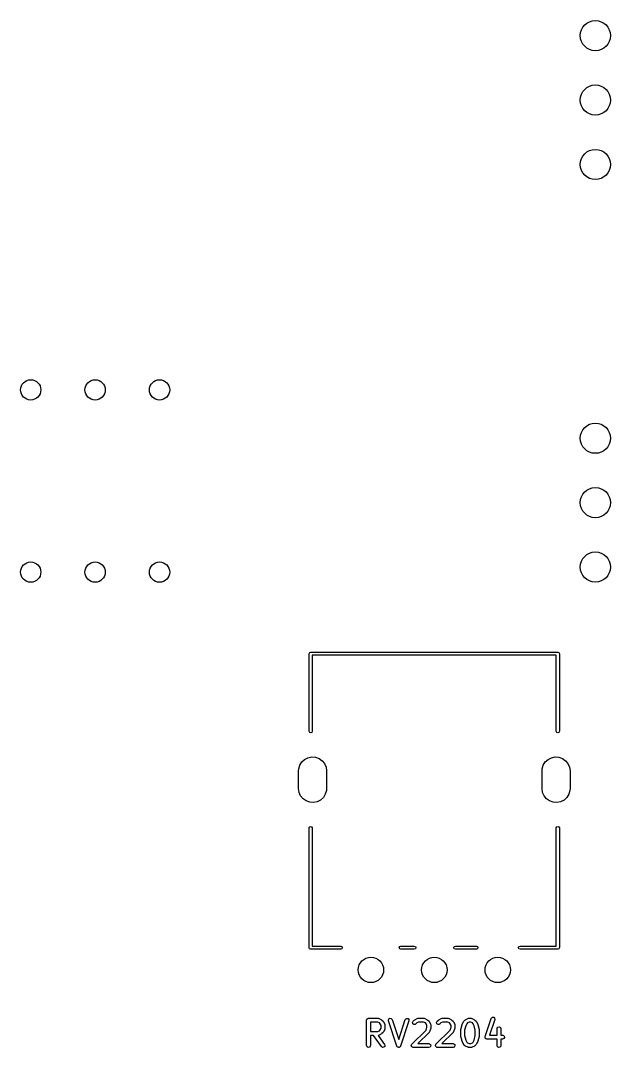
# Model space of a CAD drawing. Extents: x 126 to 289, y -245 to -37.
# Drawn here: x 261.05 to 284.31, y -84.6 to -44.11 of the extents above; entities that cross this region are included whole.
import ezdxf

# ---------------------------------------------------------------- set-up
doc = ezdxf.new("R2010")
doc.units = 0
doc.layers.add('BLACK', color=7, linetype='CONTINUOUS')

msp = doc.modelspace()

# ---------------------------------------------------------------- linework, layer by layer
at = {"layer": 'BLACK', "linetype": 'CONTINUOUS'}
for p, q in [((272.438, -69.074), (272.456, -69.0316)), ((272.438, -72.134), (272.438, -69.074)), ((272.456, -69.0316), (272.498, -69.014)), ((272.498, -69.014), (282.238, -69.014)), ((282.178, -69.134), (272.558, -69.134)), ((272.558, -69.134), (272.558, -72.134)), ((282.178, -72.134), (282.178, -69.134)), ((282.238, -69.014), (282.28, -69.0316)), ((282.28, -69.0316), (282.298, -69.074)), ((282.298, -69.074), (282.298, -72.134)), ((272.456, -72.1764), (272.438, -72.134)), ((272.498, -72.194), (272.456, -72.1764)), ((272.54, -72.1764), (272.498, -72.194)), ((272.558, -72.134), (272.54, -72.1764)), ((282.196, -72.1764), (282.178, -72.134)), ((282.238, -72.194), (282.196, -72.1764)), ((282.28, -72.1764), (282.238, -72.194)), ((282.298, -72.134), (282.28, -72.1764)), ((272.144, -73.3434), (272.254, -73.2424)), ((272.254, -73.2424), (272.387, -73.1746)), ((272.387, -73.1746), (272.533, -73.1451)), ((272.533, -73.1451), (272.682, -73.156)), ((272.682, -73.156), (272.823, -73.2066)), ((272.823, -73.2066), (272.945, -73.2931)), ((281.744, -73.3434), (281.854, -73.2424)), ((281.854, -73.2424), (281.987, -73.1746)), ((281.987, -73.1746), (282.133, -73.1451)), ((282.133, -73.1451), (282.282, -73.156)), ((282.282, -73.156), (282.423, -73.2066)), ((282.423, -73.2066), (282.545, -73.2931)), ((272.018, -73.694), (272.024, -73.6137)), ((272.018, -74.394), (272.018, -73.694)), ((272.024, -73.6137), (272.066, -73.4703)), ((272.066, -73.4703), (272.144, -73.3434)), ((272.945, -73.2931), (273.038, -73.4091)), ((273.038, -73.4091), (273.098, -73.5461)), ((273.098, -73.5461), (273.118, -73.694)), ((273.118, -73.694), (273.118, -74.394)), ((281.618, -73.694), (281.624, -73.6137)), ((281.618, -74.394), (281.618, -73.694)), ((281.624, -73.6137), (281.666, -73.4703)), ((281.666, -73.4703), (281.744, -73.3434)), ((282.545, -73.2931), (282.638, -73.4091)), ((282.638, -73.4091), (282.698, -73.5461)), ((282.698, -73.5461), (282.718, -73.694)), ((282.718, -73.694), (282.718, -74.394)), ((272.038, -74.5419), (272.018, -74.394)), ((273.112, -74.4743), (273.07, -74.6177)), ((273.118, -74.394), (273.112, -74.4743)), ((281.638, -74.5419), (281.618, -74.394)), ((282.712, -74.4743), (282.67, -74.6177)), ((282.718, -74.394), (282.712, -74.4743)), ((272.098, -74.6789), (272.038, -74.5419)), ((272.191, -74.7949), (272.098, -74.6789)), ((272.313, -74.8814), (272.191, -74.7949)), ((272.454, -74.932), (272.313, -74.8814)), ((272.882, -74.8456), (272.749, -74.9134)), ((272.992, -74.7446), (272.882, -74.8456)), ((273.07, -74.6177), (272.992, -74.7446)), ((281.698, -74.6789), (281.638, -74.5419)), ((281.791, -74.7949), (281.698, -74.6789)), ((281.913, -74.8814), (281.791, -74.7949)), ((282.054, -74.932), (281.913, -74.8814)), ((282.482, -74.8456), (282.349, -74.9134)), ((282.592, -74.7446), (282.482, -74.8456)), ((282.67, -74.6177), (282.592, -74.7446)), ((272.603, -74.9429), (272.454, -74.932)), ((272.749, -74.9134), (272.603, -74.9429)), ((282.203, -74.9429), (282.054, -74.932)), ((282.349, -74.9134), (282.203, -74.9429)), ((272.428, -75.944), (272.446, -75.9016)), ((272.428, -80.664), (272.428, -75.944)), ((272.446, -75.9016), (272.488, -75.884)), ((272.488, -75.884), (272.53, -75.9016)), ((272.53, -75.9016), (272.548, -75.944)), ((272.548, -75.944), (272.548, -80.604)), ((282.178, -75.944), (282.196, -75.9016)), ((282.178, -80.604), (282.178, -75.944)), ((282.196, -75.9016), (282.238, -75.884)), ((282.238, -75.884), (282.28, -75.9016)), ((282.28, -75.9016), (282.298, -75.944)), ((282.298, -75.944), (282.298, -80.664)), ((272.446, -80.7064), (272.428, -80.664)), ((272.488, -80.724), (272.446, -80.7064)), ((272.493, -80.7219), (272.488, -80.724)), ((272.498, -80.724), (272.493, -80.7219)), ((273.678, -80.724), (272.498, -80.724)), ((272.548, -80.604), (273.678, -80.604)), ((273.678, -80.604), (273.72, -80.6216)), ((273.72, -80.7064), (273.678, -80.724)), ((273.72, -80.6216), (273.738, -80.664)), ((273.738, -80.664), (273.72, -80.7064)), ((275.988, -80.664), (276.006, -80.6216)), ((276.006, -80.7064), (275.988, -80.664)), ((276.006, -80.6216), (276.048, -80.604)), ((276.048, -80.724), (276.006, -80.7064)), ((276.048, -80.604), (276.578, -80.604)), ((276.578, -80.724), (276.048, -80.724)), ((276.578, -80.604), (276.62, -80.6216)), ((276.62, -80.7064), (276.578, -80.724)), ((276.62, -80.6216), (276.638, -80.664)), ((276.638, -80.664), (276.62, -80.7064)), ((278.138, -80.664), (278.156, -80.6216)), ((278.156, -80.7064), (278.138, -80.664)), ((278.156, -80.6216), (278.198, -80.604)), ((278.198, -80.724), (278.156, -80.7064)), ((278.198, -80.604), (279.028, -80.604)), ((279.028, -80.724), (278.198, -80.724)), ((279.028, -80.604), (279.07, -80.6216)), ((279.07, -80.7064), (279.028, -80.724)), ((279.07, -80.6216), (279.088, -80.664)), ((279.088, -80.664), (279.07, -80.7064)), ((280.688, -80.664), (280.706, -80.6216)), ((280.706, -80.7064), (280.688, -80.664)), ((280.706, -80.6216), (280.748, -80.604)), ((280.748, -80.724), (280.706, -80.7064)), ((280.748, -80.604), (282.178, -80.604)), ((282.238, -80.724), (280.748, -80.724)), ((282.28, -80.7064), (282.238, -80.724)), ((282.298, -80.664), (282.28, -80.7064)), ((279.619, -83.4321), (279.662, -83.4053)), ((279.662, -83.4053), (279.713, -83.4128)), ((279.713, -83.4128), (279.747, -83.4512)), ((274.698, -83.5264), (274.699, -83.5166)), ((274.698, -84.5264), (274.698, -83.5264)), ((274.699, -83.5134), (274.701, -83.5105)), ((274.699, -83.5166), (274.699, -83.5134)), ((274.701, -83.5105), (274.702, -83.5007)), ((274.702, -83.5007), (274.715, -83.4858)), ((274.715, -83.4858), (274.725, -83.4689)), ((274.725, -83.4689), (274.731, -83.4666)), ((274.731, -83.4666), (274.735, -83.4614)), ((274.735, -83.4614), (274.754, -83.458)), ((274.754, -83.458), (274.773, -83.4514)), ((274.773, -83.4514), (275.154, -83.4514)), ((274.848, -83.6014), (274.848, -83.9752)), ((275.136, -83.6014), (274.848, -83.6014)), ((275.205, -83.6356), (275.136, -83.6014)), ((275.154, -83.4514), (275.179, -83.4559)), ((275.179, -83.4559), (275.183, -83.4588)), ((275.183, -83.4588), (275.187, -83.4593)), ((275.187, -83.4593), (275.282, -83.5069)), ((275.235, -83.666), (275.205, -83.6356)), ((275.269, -83.7346), (275.235, -83.666)), ((275.269, -83.842), (275.269, -83.7346)), ((275.282, -83.5069), (275.301, -83.5203)), ((275.301, -83.5203), (275.302, -83.521)), ((275.302, -83.521), (275.35, -83.5686)), ((275.35, -83.5686), (275.362, -83.587)), ((275.362, -83.587), (275.364, -83.5881)), ((275.364, -83.5881), (275.411, -83.6833)), ((275.411, -83.6833), (275.419, -83.7083)), ((275.419, -83.7083), (275.418, -83.7126)), ((275.418, -83.7126), (275.419, -83.7169)), ((275.419, -83.7169), (275.419, -83.8597)), ((275.555, -83.5243), (275.574, -83.4766)), ((275.559, -83.5501), (275.555, -83.5243)), ((275.892, -84.5501), (275.559, -83.5501)), ((275.574, -83.4766), (275.619, -83.4522)), ((275.619, -83.4522), (275.669, -83.4625)), ((275.669, -83.4625), (275.701, -83.5027)), ((275.701, -83.5027), (275.963, -84.2892)), ((275.963, -84.2892), (276.225, -83.5027)), ((276.368, -83.5501), (276.034, -84.5501)), ((276.225, -83.5027), (276.238, -83.4798)), ((276.238, -83.4798), (276.282, -83.4529)), ((276.282, -83.4529), (276.332, -83.4604)), ((276.332, -83.4604), (276.366, -83.4988)), ((276.366, -83.4988), (276.368, -83.5501)), ((276.508, -83.6151), (276.529, -83.5686)), ((276.521, -83.6646), (276.508, -83.6151)), ((276.563, -83.6941), (276.521, -83.6646)), ((276.529, -83.5686), (276.577, -83.521)), ((276.614, -83.6896), (276.563, -83.6941)), ((276.577, -83.521), (276.595, -83.5081)), ((276.595, -83.5081), (276.596, -83.5069)), ((276.596, -83.5069), (276.692, -83.4593)), ((276.635, -83.6747), (276.614, -83.6896)), ((276.674, -83.6356), (276.635, -83.6747)), ((276.743, -83.6014), (276.674, -83.6356)), ((276.692, -83.4593), (276.717, -83.4519)), ((276.717, -83.4519), (276.721, -83.4529)), ((276.721, -83.4529), (276.725, -83.4514)), ((276.725, -83.4514), (276.963, -83.4514)), ((276.946, -83.6014), (276.743, -83.6014)), ((277.014, -83.6356), (276.946, -83.6014)), ((276.963, -83.4514), (276.989, -83.4559)), ((276.989, -83.4559), (276.992, -83.4588)), ((276.992, -83.4588), (276.997, -83.4593)), ((276.997, -83.4593), (277.092, -83.5069)), ((277.044, -83.666), (277.014, -83.6356)), ((277.041, -83.9144), (277.079, -83.7999)), ((277.079, -83.7346), (277.044, -83.666)), ((277.079, -83.7999), (277.079, -83.7346)), ((277.092, -83.5069), (277.11, -83.5203)), ((277.11, -83.5203), (277.112, -83.521)), ((277.112, -83.521), (277.159, -83.5686)), ((277.159, -83.5686), (277.172, -83.587)), ((277.172, -83.587), (277.173, -83.5881)), ((277.173, -83.5881), (277.221, -83.6833)), ((277.221, -83.6833), (277.228, -83.7083)), ((277.229, -83.8121), (277.225, -83.8342)), ((277.228, -83.7083), (277.227, -83.7126)), ((277.227, -83.7126), (277.229, -83.7169)), ((277.229, -83.7169), (277.229, -83.8121)), ((277.46, -83.6151), (277.482, -83.5686)), ((277.473, -83.6646), (277.46, -83.6151)), ((277.515, -83.6941), (277.473, -83.6646)), ((277.482, -83.5686), (277.529, -83.521)), ((277.566, -83.6896), (277.515, -83.6941)), ((277.529, -83.521), (277.548, -83.5081)), ((277.548, -83.5081), (277.549, -83.5069)), ((277.549, -83.5069), (277.644, -83.4593)), ((277.588, -83.6747), (277.566, -83.6896)), ((277.627, -83.6356), (277.588, -83.6747)), ((277.695, -83.6014), (277.627, -83.6356)), ((277.644, -83.4593), (277.669, -83.4519)), ((277.669, -83.4519), (277.673, -83.4529)), ((277.673, -83.4529), (277.678, -83.4514)), ((277.678, -83.4514), (277.916, -83.4514)), ((277.898, -83.6014), (277.695, -83.6014)), ((277.966, -83.6356), (277.898, -83.6014)), ((277.916, -83.4514), (277.941, -83.4559)), ((277.941, -83.4559), (277.945, -83.4588)), ((277.945, -83.4588), (277.949, -83.4593)), ((277.949, -83.4593), (278.044, -83.5069)), ((277.997, -83.666), (277.966, -83.6356)), ((277.993, -83.9144), (278.031, -83.7999)), ((278.031, -83.7346), (277.997, -83.666)), ((278.031, -83.7999), (278.031, -83.7346)), ((278.044, -83.5069), (278.062, -83.5203)), ((278.062, -83.5203), (278.064, -83.521)), ((278.064, -83.521), (278.112, -83.5686)), ((278.112, -83.5686), (278.124, -83.587)), ((278.124, -83.587), (278.126, -83.5881)), ((278.126, -83.5881), (278.173, -83.6833)), ((278.173, -83.6833), (278.181, -83.7083)), ((278.181, -83.8121), (278.177, -83.8342)), ((278.181, -83.7083), (278.18, -83.7126)), ((278.18, -83.7126), (278.181, -83.7169)), ((278.181, -83.7169), (278.181, -83.8121)), ((278.414, -83.8891), (278.462, -83.6987)), ((278.462, -83.6987), (278.467, -83.6868)), ((278.467, -83.6868), (278.468, -83.6833)), ((278.468, -83.6833), (278.515, -83.5881)), ((278.515, -83.5881), (278.529, -83.5701)), ((278.529, -83.5686), (278.577, -83.521)), ((278.529, -83.5701), (278.529, -83.5686)), ((278.605, -83.743), (278.562, -83.9166)), ((278.577, -83.521), (278.595, -83.5081)), ((278.595, -83.5081), (278.596, -83.5069)), ((278.596, -83.5069), (278.692, -83.4593)), ((278.644, -83.666), (278.605, -83.743)), ((278.674, -83.6356), (278.644, -83.666)), ((278.743, -83.6014), (278.674, -83.6356)), ((278.692, -83.4593), (278.717, -83.4519)), ((278.717, -83.4519), (278.721, -83.4529)), ((278.721, -83.4529), (278.725, -83.4514)), ((278.725, -83.4514), (278.82, -83.4514)), ((278.803, -83.6014), (278.743, -83.6014)), ((278.871, -83.6356), (278.803, -83.6014)), ((278.82, -83.4514), (278.846, -83.4559)), ((278.846, -83.4559), (278.849, -83.4588)), ((278.849, -83.4588), (278.854, -83.4593)), ((278.854, -83.4593), (278.949, -83.5069)), ((278.902, -83.666), (278.871, -83.6356)), ((278.94, -83.743), (278.902, -83.666)), ((278.983, -83.9166), (278.94, -83.743)), ((278.949, -83.5069), (278.967, -83.5203)), ((278.967, -83.5203), (278.969, -83.521)), ((278.969, -83.521), (279.016, -83.5686)), ((279.016, -83.5686), (279.029, -83.587)), ((279.029, -83.587), (279.03, -83.5881)), ((279.03, -83.5881), (279.078, -83.6833)), ((279.078, -83.6833), (279.082, -83.6957)), ((279.082, -83.6957), (279.084, -83.6987)), ((279.084, -83.6987), (279.131, -83.8891)), ((279.368, -84.1693), (279.606, -83.455)), ((279.749, -83.5025), (279.543, -84.118)), ((279.606, -83.455), (279.619, -83.4321)), ((279.747, -83.4512), (279.749, -83.5025)), ((279.845, -83.8341), (279.878, -83.7948)), ((279.878, -83.7948), (279.929, -83.7859)), ((279.929, -83.7859), (279.973, -83.8115)), ((279.973, -83.8115), (279.991, -83.8597)), ((274.848, -83.9752), (275.136, -83.9752)), ((274.972, -84.1252), (274.848, -84.1252)), ((274.848, -84.1252), (274.848, -84.5264)), ((275.283, -84.5694), (274.972, -84.1252)), ((275.136, -83.9752), (275.205, -83.9409)), ((275.158, -84.1237), (275.155, -84.1248)), ((275.155, -84.1248), (275.406, -84.4834)), ((275.162, -84.1247), (275.158, -84.1237)), ((275.187, -84.1173), (275.162, -84.1247)), ((275.282, -84.0697), (275.187, -84.1173)), ((275.205, -83.9409), (275.235, -83.9105)), ((275.235, -83.9105), (275.269, -83.842)), ((275.284, -84.0685), (275.282, -84.0697)), ((275.302, -84.0556), (275.284, -84.0685)), ((275.35, -84.008), (275.302, -84.0556)), ((275.364, -83.9885), (275.35, -84.0065)), ((275.35, -84.0065), (275.35, -84.008)), ((275.411, -83.8933), (275.364, -83.9885)), ((275.412, -83.8888), (275.411, -83.8933)), ((275.415, -83.8854), (275.412, -83.8888)), ((275.419, -83.8597), (275.415, -83.8854)), ((276.482, -84.4733), (277.041, -83.9144)), ((277.159, -84.008), (276.716, -84.4514)), ((277.161, -84.0039), (277.159, -84.008)), ((277.165, -84.0016), (277.161, -84.0039)), ((277.177, -83.9787), (277.165, -84.0016)), ((277.225, -83.8358), (277.177, -83.9787)), ((277.225, -83.8342), (277.225, -83.8358)), ((277.434, -84.4733), (277.993, -83.9144)), ((278.112, -84.008), (277.668, -84.4514)), ((278.113, -84.0039), (278.112, -84.008)), ((278.117, -84.0016), (278.113, -84.0039)), ((278.13, -83.9787), (278.117, -84.0016)), ((278.177, -83.8358), (278.13, -83.9787)), ((278.177, -83.8342), (278.177, -83.8358)), ((278.412, -83.9073), (278.415, -83.8926)), ((278.412, -84.1454), (278.412, -83.9073)), ((278.413, -84.1487), (278.412, -84.1454)), ((278.414, -84.1636), (278.413, -84.1487)), ((278.415, -83.8926), (278.414, -83.8891)), ((278.462, -84.3541), (278.414, -84.1636)), ((278.562, -83.9166), (278.562, -84.1362)), ((278.562, -84.1362), (278.605, -84.3097)), ((278.94, -84.3097), (278.983, -84.1362)), ((278.983, -84.1362), (278.983, -83.9166)), ((279.131, -84.1636), (279.084, -84.3541)), ((279.131, -83.8891), (279.132, -83.9041)), ((279.133, -84.1454), (279.131, -84.1602)), ((279.131, -84.1602), (279.131, -84.1636)), ((279.132, -83.9041), (279.133, -83.9073)), ((279.133, -83.9073), (279.133, -84.1454)), ((279.366, -84.18), (279.368, -84.1751)), ((279.369, -84.2002), (279.366, -84.18)), ((279.368, -84.1751), (279.368, -84.1693)), ((279.37, -84.2206), (279.369, -84.2002)), ((279.373, -84.2249), (279.37, -84.2206)), ((279.543, -84.118), (279.841, -84.118)), ((279.841, -83.8597), (279.845, -83.8341)), ((279.841, -84.118), (279.841, -83.8597)), ((279.991, -83.8597), (279.991, -84.118)), ((279.991, -84.118), (280.058, -84.118)), ((280.058, -84.118), (280.084, -84.1226)), ((280.084, -84.1226), (280.123, -84.1555)), ((280.132, -84.2061), (280.107, -84.2505)), ((280.123, -84.1555), (280.132, -84.2061)), ((274.715, -84.5746), (274.698, -84.5264)), ((274.76, -84.6002), (274.715, -84.5746)), ((274.81, -84.5913), (274.76, -84.6002)), ((274.843, -84.552), (274.81, -84.5913)), ((274.848, -84.5264), (274.843, -84.552)), ((275.325, -84.5988), (275.283, -84.5694)), ((275.376, -84.5944), (275.325, -84.5988)), ((275.412, -84.5581), (275.376, -84.5944)), ((275.406, -84.4834), (275.417, -84.507)), ((275.417, -84.507), (275.412, -84.5581)), ((275.893, -84.5518), (275.892, -84.5501)), ((275.893, -84.5539), (275.893, -84.5518)), ((275.909, -84.5717), (275.893, -84.5539)), ((275.924, -84.5903), (275.909, -84.5717)), ((275.926, -84.5907), (275.924, -84.5903)), ((275.928, -84.5923), (275.926, -84.5907)), ((275.951, -84.5958), (275.928, -84.5923)), ((275.974, -84.6006), (275.951, -84.5958)), ((275.976, -84.5995), (275.974, -84.6006)), ((275.978, -84.5999), (275.976, -84.5995)), ((275.998, -84.5874), (275.978, -84.5999)), ((276.019, -84.5761), (275.998, -84.5874)), ((276.02, -84.5741), (276.019, -84.5761)), ((276.022, -84.573), (276.02, -84.5741)), ((276.034, -84.5501), (276.022, -84.573)), ((276.46, -84.5198), (276.461, -84.5167)), ((276.466, -84.5416), (276.46, -84.5198)), ((276.461, -84.5134), (276.472, -84.4938)), ((276.461, -84.5167), (276.461, -84.5134)), ((276.47, -84.5639), (276.466, -84.5416)), ((276.472, -84.5661), (276.47, -84.5639)), ((276.472, -84.4938), (276.482, -84.4733)), ((276.473, -84.5694), (276.472, -84.5661)), ((276.492, -84.5823), (276.473, -84.5694)), ((276.509, -84.5969), (276.492, -84.5823)), ((276.514, -84.5977), (276.509, -84.5969)), ((276.515, -84.5988), (276.514, -84.5977)), ((276.519, -84.5985), (276.515, -84.5988)), ((276.535, -84.6014), (276.519, -84.5985)), ((277.154, -84.6014), (276.535, -84.6014)), ((276.716, -84.4514), (277.154, -84.4514)), ((277.154, -84.4514), (277.179, -84.4559)), ((277.202, -84.5838), (277.154, -84.6014)), ((277.179, -84.4559), (277.219, -84.4889)), ((277.228, -84.5394), (277.202, -84.5838)), ((277.219, -84.4889), (277.228, -84.5394)), ((277.412, -84.5198), (277.414, -84.5167)), ((277.418, -84.5416), (277.412, -84.5198)), ((277.413, -84.5134), (277.424, -84.4938)), ((277.414, -84.5167), (277.413, -84.5134)), ((277.422, -84.5639), (277.418, -84.5416)), ((277.425, -84.5661), (277.422, -84.5639)), ((277.424, -84.4938), (277.434, -84.4733)), ((277.426, -84.5694), (277.425, -84.5661)), ((277.444, -84.5823), (277.426, -84.5694)), ((277.461, -84.5969), (277.444, -84.5823)), ((277.466, -84.5977), (277.461, -84.5969)), ((277.468, -84.5988), (277.466, -84.5977)), ((277.471, -84.5985), (277.468, -84.5988)), ((277.487, -84.6014), (277.471, -84.5985)), ((278.106, -84.6014), (277.487, -84.6014)), ((277.668, -84.4514), (278.106, -84.4514)), ((278.106, -84.4514), (278.132, -84.4559)), ((278.154, -84.5838), (278.106, -84.6014)), ((278.132, -84.4559), (278.171, -84.4889)), ((278.18, -84.5394), (278.154, -84.5838)), ((278.171, -84.4889), (278.18, -84.5394)), ((278.464, -84.357), (278.462, -84.3541)), ((278.468, -84.3694), (278.464, -84.357)), ((278.515, -84.4647), (278.468, -84.3694)), ((278.516, -84.4658), (278.515, -84.4647)), ((278.529, -84.4842), (278.516, -84.4658)), ((278.577, -84.5318), (278.529, -84.4842)), ((278.578, -84.5325), (278.577, -84.5318)), ((278.596, -84.5458), (278.578, -84.5325)), ((278.692, -84.5935), (278.596, -84.5458)), ((278.605, -84.3097), (278.644, -84.3867)), ((278.644, -84.3867), (278.674, -84.4171)), ((278.674, -84.4171), (278.743, -84.4514)), ((278.696, -84.594), (278.692, -84.5935)), ((278.699, -84.5969), (278.696, -84.594)), ((278.725, -84.6014), (278.699, -84.5969)), ((278.82, -84.6014), (278.725, -84.6014)), ((278.743, -84.4514), (278.803, -84.4514)), ((278.803, -84.4514), (278.871, -84.4171)), ((278.825, -84.5998), (278.82, -84.6014)), ((278.829, -84.6009), (278.825, -84.5998)), ((278.854, -84.5935), (278.829, -84.6009)), ((278.949, -84.5458), (278.854, -84.5935)), ((278.871, -84.4171), (278.902, -84.3867)), ((278.902, -84.3867), (278.94, -84.3097)), ((278.95, -84.5447), (278.949, -84.5458)), ((278.969, -84.5318), (278.95, -84.5447)), ((279.016, -84.4842), (278.969, -84.5318)), ((279.017, -84.4827), (279.016, -84.4842)), ((279.03, -84.4647), (279.017, -84.4827)), ((279.078, -84.3694), (279.03, -84.4647)), ((279.084, -84.3541), (279.078, -84.3659)), ((279.078, -84.3659), (279.078, -84.3694)), ((279.374, -84.2305), (279.373, -84.2249)), ((279.39, -84.2437), (279.374, -84.2305)), ((279.404, -84.259), (279.39, -84.2437)), ((279.409, -84.2598), (279.404, -84.259)), ((279.414, -84.2635), (279.409, -84.2598)), ((279.439, -84.268), (279.414, -84.2635)), ((279.841, -84.268), (279.439, -84.268)), ((279.841, -84.5264), (279.841, -84.268)), ((279.858, -84.5746), (279.841, -84.5264)), ((279.903, -84.6002), (279.858, -84.5746)), ((279.953, -84.5913), (279.903, -84.6002)), ((279.986, -84.552), (279.953, -84.5913)), ((279.991, -84.5264), (279.986, -84.552)), ((280.058, -84.268), (279.991, -84.268)), ((279.991, -84.268), (279.991, -84.5264)), ((280.107, -84.2505), (280.058, -84.268))]:
    msp.add_line(p, q, dxfattribs=at)
at = {"layer": 'BLACK'}
for centre, radius in [((283.718, -44.704), 0.595), ((283.718, -47.244), 0.595), ((283.718, -49.784), 0.595), ((261.453, -58.674), 0.4), ((263.993, -58.674), 0.4), ((266.533, -58.674), 0.4), ((283.718, -60.579), 0.595), ((283.718, -63.119), 0.595), ((283.718, -65.659), 0.595), ((261.453, -65.858), 0.4), ((263.993, -65.858), 0.4), ((266.533, -65.858), 0.4), ((274.868, -81.544), 0.5), ((277.368, -81.544), 0.5), ((279.868, -81.544), 0.5)]:
    msp.add_circle(centre, radius, dxfattribs=at)

doc.saveas('drawing.dxf')
